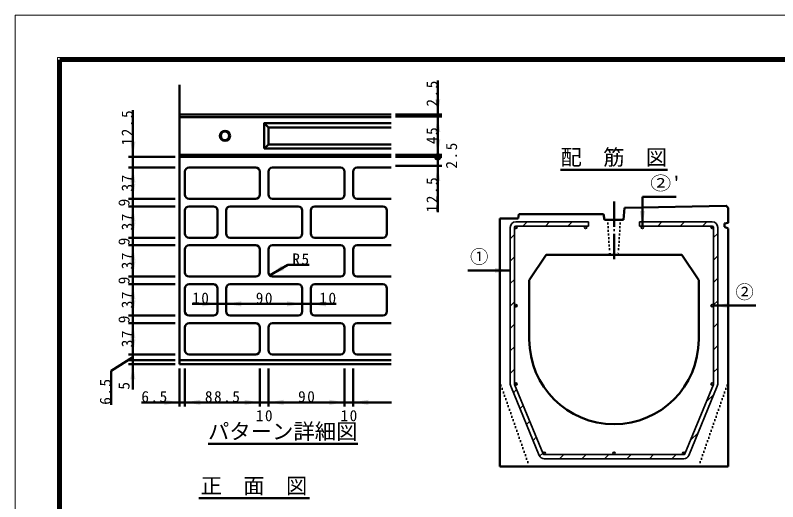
# Model space of a CAD drawing. Units: millimetres, scale not verified, with parts at other scales. Extents: x -2102 to 2102, y -1485 to 1485.
# Drawn here: x -2102 to -302, y 336 to 1485 of the extents above; entities that cross this region are included whole.
import ezdxf
from ezdxf.enums import TextEntityAlignment as Align

# ---------------------------------------------------------------- set-up
doc = ezdxf.new("R2010")
doc.units = ezdxf.units.MM
doc.header["$LTSCALE"] = 5
doc.linetypes.add('DOTTED', pattern=[1.75, 0.25, -1.5])
doc.linetypes.add('LONG_DASHED_DOTTED', pattern=[15.25, 12, -1.5, 0.25, -1.5])
doc.layers.add('0-0_V-nasSTD', color=7, linetype='Continuous', lineweight=35)
doc.layers.add('0-1_0', color=7, linetype='Continuous', lineweight=50)
doc.styles.add('ＭＳ ゴシック', font='')
doc.styles.get('ＭＳ ゴシック').set_extended_font_data('MS Gothic')

msp = doc.modelspace()

# ---------------------------------------------------------------- linework, layer by layer
at = {"layer": '0-0_V-nasSTD', "lineweight": 100}
msp.add_line((-1997.5, 1380), (-1997.5, -1380), dxfattribs=at)
at = {"layer": '0-0_V-nasSTD', "lineweight": 50}
for p, q in [((-1714.642, 660.452), (-1714.642, 1320.452)), ((-621.332, 1055.887), (-621.332, 986.887)), ((-663.332, 1029.887), (-665.832, 1001.887)), ((-913.332, 1014.887), (-914.332, 1004.887)), ((-713.332, 1014.887), (-913.332, 1014.887)), ((-713.332, 1014.887), (-710.832, 1001.887)), ((-958.332, 1004.887), (-914.332, 1004.887)), ((-665.832, 1001.887), (-710.832, 1001.887)), ((-703.332, 1001.887), (-673.332, 1001.887))]:
    msp.add_line(p, q, dxfattribs=at)
at = {"layer": '0-0_V-nasSTD'}
for p, q in [((-920.332, 996.887), (-748.332, 996.887)), ((-903.405, 986.887), (-893.405, 996.887)), ((-850.372, 986.887), (-840.372, 996.887)), ((-797.339, 986.887), (-787.339, 996.887)), ((-748.332, 996.887), (-748.332, 986.887)), ((-628.332, 996.887), (-628.332, 986.887)), ((-628.332, 996.887), (-456.332, 996.887)), ((-628.332, 996.795), (-628.24, 996.887)), ((-628.332, 996.887), (-628.332, 986.887)), ((-585.207, 986.887), (-575.207, 996.887)), ((-532.174, 986.887), (-522.174, 996.887)), ((-479.141, 986.887), (-469.141, 996.887)), ((-933.332, 983.887), (-933.332, 613.478)), ((-923.332, 983.887), (-923.332, 613.469)), ((-923.279, 984.45), (-919.769, 980.94)), ((-920.332, 986.887), (-748.332, 986.887)), ((-755.947, 986.823), (-752.396, 983.273)), ((-628.332, 986.887), (-456.332, 986.887)), ((-621.644, 986.871), (-618.349, 983.576)), ((-458.295, 986.156), (-454.063, 981.925)), ((-453.332, 983.887), (-453.332, 613.469)), ((-443.332, 983.887), (-443.332, 613.473)), ((-933.332, 956.96), (-923.332, 966.96)), ((-453.332, 959.663), (-443.332, 969.663)), ((-933.332, 903.927), (-923.332, 913.927)), ((-453.332, 906.63), (-443.332, 916.63)), ((-933.332, 850.894), (-923.332, 860.894)), ((-453.332, 853.597), (-443.332, 863.597)), ((-453.332, 800.564), (-443.332, 810.564)), ((-933.332, 797.861), (-923.332, 807.861)), ((-922.978, 800.301), (-918.918, 796.241)), ((-457.595, 801.608), (-453.611, 797.625)), ((-453.332, 747.531), (-443.332, 757.531)), ((-933.332, 744.828), (-923.332, 754.828)), ((-453.332, 694.498), (-443.332, 704.498)), ((-933.332, 691.795), (-923.332, 701.795)), ((-933.332, 638.762), (-923.332, 648.762)), ((-453.332, 641.465), (-443.332, 651.465)), ((-923.107, 612.327), (-855.749, 448.744)), ((-923.107, 612.327), (-923.107, 612.327)), ((-922.493, 615.968), (-918.251, 611.726)), ((-520.916, 448.744), (-453.558, 612.327)), ((-456.698, 616.864), (-453.355, 613.521)), ((-453.558, 612.327), (-453.558, 612.327)), ((-932.353, 608.528), (-864.992, 444.937)), ((-932.353, 608.528), (-932.353, 608.528)), ((-925.989, 593.072), (-918.331, 600.73)), ((-511.671, 444.937), (-444.312, 608.523)), ((-444.312, 608.523), (-444.312, 608.523)), ((-470.443, 571.321), (-452.061, 589.703)), ((-910.521, 555.507), (-902.863, 563.165)), ((-895.053, 517.942), (-887.395, 525.6)), ((-879.585, 480.377), (-871.927, 488.035)), ((-507.566, 481.165), (-489.184, 499.547)), ((-863.971, 442.958), (-856.459, 450.47)), ((-855.929, 450.41), (-852.452, 446.933)), ((-688.68, 452.866), (-685.353, 449.539)), ((-525.476, 452.297), (-521.28, 448.1)), ((-864.992, 444.937), (-864.992, 444.937)), ((-855.749, 448.744), (-855.749, 448.744)), ((-855.749, 448.744), (-855.749, 448.744)), ((-852.975, 446.887), (-523.69, 446.887)), ((-852.971, 436.887), (-523.691, 436.887)), ((-817.009, 436.887), (-807.009, 446.887)), ((-763.976, 436.887), (-753.976, 446.887)), ((-710.943, 436.887), (-700.943, 446.887)), ((-657.91, 436.887), (-647.91, 446.887)), ((-604.877, 436.887), (-594.877, 446.887)), ((-551.844, 436.887), (-541.844, 446.887)), ((-520.916, 448.744), (-520.916, 448.744)), ((-520.916, 448.744), (-520.916, 448.744)), ((-511.671, 444.937), (-511.671, 444.937))]:
    msp.add_line(p, q, dxfattribs=at)
at = {"layer": '0-0_V-nasSTD', "lineweight": 18}
for points in [[(-2102.5, -1485), (-2102.5, 1485), (2102.5, 1485), (2102.5, -1485)], [(-2002.5, -1385), (-2002.5, 1385), (2002.5, 1385), (2002.5, -1385)]]:
    msp.add_lwpolyline(points, close=True, dxfattribs=at)
at = {"layer": '0-0_V-nasSTD', "lineweight": 100}
msp.add_lwpolyline([(1997.5, -1380), (1997.5, 1380), (-1997.5, 1380)], dxfattribs=at)
at = {"layer": '0-0_V-nasSTD'}
for centre in [(-920.332, 983.887), (-755.332, 983.887), (-621.332, 983.887), (-456.332, 983.887), (-920.332, 798.887), (-456.332, 798.887), (-920.332, 613.887), (-456.332, 613.887), (-852.975, 449.887), (-688.332, 449.887), (-523.69, 449.887)]:
    msp.add_circle(centre, 3, dxfattribs=at)
for centre, radius, start, end in [((-920.332, 983.887), 13, 90, 180), ((-456.332, 983.887), 13, 0, 90), ((-920.332, 983.887), 3, 90, 180), ((-920.332, 983.887), 3, 90, 180), ((-920.332, 983.887), 3, 90, 180), ((-456.332, 983.887), 3, 0, 90), ((-456.332, 983.887), 3, 0, 90), ((-456.332, 983.887), 3, 0, 90), ((-920.332, 613.478), 13, 180, 202.38013), ((-920.332, 613.469), 3, 180, 202.38013), ((-920.332, 613.469), 3, 180, 202.38013), ((-456.332, 613.469), 3, 337.61987, 0), ((-456.332, 613.469), 3, 337.61987, 0), ((-456.332, 613.473), 13, 337.61987, 0), ((-852.971, 449.887), 13, 202.38013, 270), ((-852.975, 449.887), 3, 202.38013, 270), ((-852.975, 449.887), 3, 202.38013, 270), ((-852.975, 449.887), 3, 202.38053, 270.00103), ((-523.691, 449.887), 13, 270, 337.61987), ((-523.69, 449.887), 3, 270, 337.61987), ((-523.69, 449.887), 3, 270, 337.61987), ((-523.69, 449.887), 3, 269.99901, 337.61947)]:
    msp.add_arc(centre, radius, start, end, dxfattribs=at)
for points in [[(-1110.642, 1286.452), (-1104.642, 1250.452), (-1098.642, 1286.452)], [(-1110.642, 1209.452), (-1104.642, 1245.452), (-1098.642, 1209.452)], [(-1110.642, 1191.452), (-1104.642, 1155.452), (-1098.642, 1191.452)], [(-1830.642, 1186.452), (-1824.642, 1150.452), (-1818.642, 1186.452)], [(-1830.642, 1089.452), (-1824.642, 1125.452), (-1818.642, 1089.452)], [(-1110.642, 1093.452), (-1104.642, 1129.452), (-1098.642, 1093.452)], [(-1830.642, 1087.452), (-1824.642, 1051.452), (-1818.642, 1087.452)], [(-1830.642, 997.452), (-1824.642, 1033.452), (-1818.642, 997.452)], [(-627.332, 1022.887), (-621.332, 986.887), (-615.332, 1022.887)], [(-1830.642, 995.452), (-1824.642, 959.452), (-1818.642, 995.452)], [(-1830.642, 905.452), (-1824.642, 941.452), (-1818.642, 905.452)], [(-1830.642, 903.452), (-1824.642, 867.452), (-1818.642, 903.452)], [(-1501.713, 870.38), (-1473.536, 893.577), (-1467.536, 883.184)], [(-969.332, 876.134), (-969.332, 888.134), (-933.332, 882.134)], [(-1830.642, 813.452), (-1824.642, 849.452), (-1818.642, 813.452)], [(-1830.642, 811.452), (-1824.642, 775.452), (-1818.642, 811.452)], [(-1660.642, 797.193), (-1660.642, 809.193), (-1624.642, 803.193)], [(-1604.642, 803.193), (-1568.642, 797.193), (-1568.642, 809.193)], [(-1460.642, 797.193), (-1460.642, 809.193), (-1424.642, 803.193)], [(-1404.642, 803.193), (-1368.642, 797.193), (-1368.642, 809.193)], [(-453.332, 798.887), (-417.332, 792.887), (-417.332, 804.887)], [(-1830.642, 721.452), (-1824.642, 757.452), (-1818.642, 721.452)], [(-1830.642, 719.452), (-1824.642, 683.452), (-1818.642, 719.452)], [(-1830.642, 624.452), (-1824.642, 660.452), (-1818.642, 624.452)], [(-1750.642, 564.452), (-1750.642, 576.452), (-1714.642, 570.452)], [(-1701.642, 570.452), (-1665.642, 564.452), (-1665.642, 576.452)], [(-1560.642, 564.452), (-1560.642, 576.452), (-1524.642, 570.452)], [(-1504.642, 570.452), (-1468.642, 564.452), (-1468.642, 576.452)], [(-1360.642, 564.452), (-1360.642, 576.452), (-1324.642, 570.452)], [(-1304.642, 570.452), (-1268.642, 564.452), (-1268.642, 576.452)]]:
    msp.add_solid(points, dxfattribs=at)
at = {"layer": '0-1_0'}
for p, q in [((-1104.642, 1330.452), (-1104.642, 1250.452)), ((-1824.642, 1260.452), (-1824.642, 1150.452)), ((-1214.642, 1250.452), (-1714.642, 1250.452)), ((-1214.642, 1244.452), (-1714.642, 1244.452)), ((-1204.642, 1250.452), (-1094.642, 1250.452)), ((-1204.642, 1245.452), (-1094.642, 1245.452)), ((-1104.642, 1250.452), (-1104.642, 1244.452)), ((-1104.642, 1155.452), (-1104.642, 1245.452)), ((-1514.642, 1169.952), (-1514.642, 1229.952)), ((-1504.642, 1179.952), (-1504.642, 1219.952)), ((-1214.642, 1219.952), (-1504.642, 1219.952)), ((-1504.642, 1179.952), (-1514.642, 1169.952)), ((-1504.642, 1179.952), (-1214.642, 1179.952)), ((-1214.642, 1155.452), (-1714.642, 1155.452)), ((-1214.642, 1169.952), (-1514.642, 1169.952)), ((-1204.642, 1155.452), (-1094.642, 1155.452)), ((-1104.642, 1155.452), (-1104.642, 1150.452)), ((-1724.642, 1150.452), (-1834.642, 1150.452)), ((-1824.642, 1125.452), (-1824.642, 1150.452)), ((-1714.642, 1150.452), (-1214.642, 1150.452)), ((-1204.642, 1150.452), (-1094.642, 1150.452)), ((-1204.642, 1150.452), (-1094.642, 1150.452)), ((-1104.642, 1129.452), (-1104.642, 1150.452)), ((-1724.642, 1125.452), (-1834.642, 1125.452)), ((-1824.642, 1051.452), (-1824.642, 1125.452)), ((-1691.642, 1125.452), (-1534.642, 1125.452)), ((-1494.642, 1125.452), (-1334.642, 1125.452)), ((-1294.642, 1125.452), (-1214.642, 1125.452)), ((-1204.642, 1129.452), (-1094.642, 1129.452)), ((-1104.642, 1019.452), (-1104.642, 1129.452)), ((-814.736, 1119.887), (-561.929, 1119.887)), ((-1701.642, 1061.452), (-1701.642, 1115.452)), ((-1524.642, 1115.452), (-1524.642, 1061.452)), ((-1504.642, 1061.452), (-1504.642, 1115.452)), ((-1324.642, 1115.452), (-1324.642, 1061.452)), ((-1304.642, 1061.452), (-1304.642, 1115.452)), ((-1724.642, 1051.452), (-1834.642, 1051.452)), ((-1824.642, 1033.452), (-1824.642, 1051.452)), ((-1534.642, 1051.452), (-1691.642, 1051.452)), ((-1334.642, 1051.452), (-1494.642, 1051.452)), ((-1214.642, 1051.452), (-1294.642, 1051.452)), ((-621.332, 1055.887), (-541.332, 1055.887)), ((-1724.642, 1033.452), (-1834.642, 1033.452)), ((-1824.642, 959.452), (-1824.642, 1033.452)), ((-1634.642, 1033.452), (-1691.642, 1033.452)), ((-1434.642, 1033.452), (-1594.642, 1033.452)), ((-1234.642, 1033.452), (-1394.642, 1033.452)), ((-418.332, 1029.887), (-418.332, 994.902)), ((-1701.642, 1023.452), (-1701.642, 969.452)), ((-1624.642, 969.452), (-1624.642, 1023.452)), ((-1604.642, 1023.452), (-1604.642, 969.452)), ((-1424.642, 969.452), (-1424.642, 1023.452)), ((-1404.642, 1023.452), (-1404.642, 969.452)), ((-1224.642, 969.452), (-1224.642, 1023.452)), ((-958.332, 418.887), (-958.332, 1004.887)), ((-427.332, 992.887), (-418.332, 994.902)), ((-427.332, 984.887), (-427.332, 992.887)), ((-427.332, 984.887), (-418.332, 981.528)), ((-418.332, 418.887), (-418.332, 981.528)), ((-1724.642, 959.452), (-1834.642, 959.452)), ((-1724.642, 959.452), (-1834.642, 959.452)), ((-1824.642, 941.452), (-1824.642, 959.452)), ((-1691.642, 959.452), (-1634.642, 959.452)), ((-1594.642, 959.452), (-1434.642, 959.452)), ((-1394.642, 959.452), (-1234.642, 959.452)), ((-1724.642, 941.452), (-1834.642, 941.452)), ((-1824.642, 867.452), (-1824.642, 941.452)), ((-1534.642, 941.452), (-1691.642, 941.452)), ((-1334.642, 941.452), (-1494.642, 941.452)), ((-1214.642, 941.452), (-1294.642, 941.452)), ((-1701.642, 931.452), (-1701.642, 877.452)), ((-1524.642, 877.452), (-1524.642, 931.452)), ((-1504.642, 931.452), (-1504.642, 877.452)), ((-1324.642, 877.452), (-1324.642, 931.452)), ((-1304.642, 931.452), (-1304.642, 877.452)), ((-848.332, 918.887), (-888.332, 858.887)), ((-848.332, 918.887), (-528.332, 918.887)), ((-528.332, 918.887), (-488.332, 858.887)), ((-1458.412, 895.38), (-1501.713, 870.38)), ((-1408.412, 895.38), (-1458.412, 895.38)), ((-1724.642, 867.452), (-1834.642, 867.452)), ((-1724.642, 867.452), (-1834.642, 867.452)), ((-1824.642, 849.452), (-1824.642, 867.452)), ((-1691.642, 867.452), (-1534.642, 867.452)), ((-1494.642, 867.452), (-1334.642, 867.452)), ((-1294.642, 867.452), (-1214.642, 867.452)), ((-1033.332, 882.134), (-933.332, 882.134)), ((-1724.642, 849.452), (-1834.642, 849.452)), ((-1824.642, 775.452), (-1824.642, 849.452)), ((-1634.642, 849.452), (-1691.642, 849.452)), ((-1434.642, 849.452), (-1594.642, 849.452)), ((-1234.642, 849.452), (-1394.642, 849.452)), ((-888.332, 858.887), (-888.332, 718.887)), ((-488.332, 858.887), (-488.332, 718.887)), ((-1701.642, 839.452), (-1701.642, 785.452)), ((-1624.642, 785.452), (-1624.642, 839.452)), ((-1604.642, 839.452), (-1604.642, 785.452)), ((-1424.642, 785.452), (-1424.642, 839.452)), ((-1404.642, 839.452), (-1404.642, 785.452)), ((-1224.642, 785.452), (-1224.642, 839.452)), ((-1684.642, 803.193), (-1624.642, 803.193)), ((-1624.642, 803.193), (-1604.642, 803.193)), ((-1604.642, 803.193), (-1424.642, 803.193)), ((-1424.642, 803.193), (-1404.642, 803.193)), ((-1344.642, 803.193), (-1404.642, 803.193)), ((-353.332, 798.887), (-453.332, 798.887)), ((-1724.642, 775.452), (-1834.642, 775.452)), ((-1724.642, 775.452), (-1834.642, 775.452)), ((-1824.642, 757.452), (-1824.642, 775.452)), ((-1691.642, 775.452), (-1634.642, 775.452)), ((-1594.642, 775.452), (-1434.642, 775.452)), ((-1394.642, 775.452), (-1234.642, 775.452)), ((-1724.642, 757.452), (-1834.642, 757.452)), ((-1534.642, 757.452), (-1691.642, 757.452)), ((-1334.642, 757.452), (-1494.642, 757.452)), ((-1214.642, 757.452), (-1294.642, 757.452)), ((-1701.642, 747.452), (-1701.642, 693.452)), ((-1524.642, 693.452), (-1524.642, 747.452)), ((-1504.642, 747.452), (-1504.642, 693.452)), ((-1324.642, 693.452), (-1324.642, 747.452)), ((-1304.642, 747.452), (-1304.642, 693.452)), ((-1876.178, 644.735), (-1824.642, 676.952)), ((-1724.642, 683.452), (-1834.642, 683.452)), ((-1724.642, 670.452), (-1834.642, 670.452)), ((-1824.642, 660.452), (-1824.642, 670.452)), ((-1714.642, 670.452), (-1214.642, 670.452)), ((-1691.642, 683.452), (-1534.642, 683.452)), ((-1494.642, 683.452), (-1334.642, 683.452)), ((-1294.642, 683.452), (-1214.642, 683.452)), ((-1724.642, 660.452), (-1834.642, 660.452)), ((-1824.642, 600.452), (-1824.642, 660.452)), ((-1714.642, 660.452), (-1214.642, 660.452)), ((-1714.642, 650.452), (-1714.642, 560.452)), ((-1701.642, 650.452), (-1701.642, 560.452)), ((-1524.642, 650.452), (-1524.642, 560.452)), ((-1504.642, 650.452), (-1504.642, 560.452)), ((-1324.642, 650.452), (-1324.642, 560.452)), ((-1304.642, 650.452), (-1304.642, 560.452)), ((-1876.178, 564.735), (-1876.178, 644.735)), ((-1804.642, 570.452), (-1714.642, 570.452)), ((-1714.642, 570.452), (-1701.642, 570.452)), ((-1701.642, 570.452), (-1524.642, 570.452)), ((-1524.642, 570.452), (-1504.642, 570.452)), ((-1504.642, 570.452), (-1324.642, 570.452)), ((-1324.642, 570.452), (-1304.642, 570.452)), ((-1304.642, 570.452), (-1213.642, 570.452)), ((-1647.26, 472.311), (-1293.25, 472.311)), ((-958.332, 418.887), (-418.332, 418.887)), ((-1668.736, 343.887), (-1407.929, 343.887))]:
    msp.add_line(p, q, dxfattribs=at)
at = {"layer": '0-1_0', "linetype": 'LONG_DASHED_DOTTED'}
msp.add_line((-688.332, 1044.887), (-688.332, 903.887), dxfattribs=at)
at = {"layer": '0-1_0', "linetype": 'DOTTED'}
for p, q in [((-703.332, 1001.887), (-698.332, 918.887)), ((-673.332, 1001.887), (-678.332, 918.887)), ((-958.332, 618.887), (-888.332, 418.887)), ((-418.332, 618.887), (-488.332, 418.887))]:
    msp.add_line(p, q, dxfattribs=at)
at = {"layer": '0-1_0'}
for points in [[(-1504.642, 1219.952), (-1514.642, 1229.952), (-1214.642, 1229.952)], [(-663.332, 1029.887), (-423.332, 1034.887), (-418.332, 1029.887)], [(-1824.642, 670.452), (-1824.642, 683.452), (-1824.642, 757.452)]]:
    msp.add_lwpolyline(points, dxfattribs=at)
for radius in [12, 10]:
    msp.add_circle((-1607.242, 1199.952), radius, dxfattribs=at)
for centre, radius, start, end in [((-1104.642, 1150.452), 6.25, 90, 270), ((-1104.642, 1150.452), 6.25, 270, 90), ((-1691.642, 1115.452), 10, 90, 180), ((-1534.642, 1115.452), 10, 0, 90), ((-1494.642, 1115.452), 10, 90, 180), ((-1334.642, 1115.452), 10, 0, 90), ((-1294.642, 1115.452), 10, 90, 180), ((-1691.642, 1061.452), 10, 180, 270), ((-1534.642, 1061.452), 10, 270, 0), ((-1494.642, 1061.452), 10, 180, 270), ((-1334.642, 1061.452), 10, 270, 0), ((-1294.642, 1061.452), 10, 180, 270), ((-1691.642, 1023.452), 10, 90, 180), ((-1634.642, 1023.452), 10, 0, 90), ((-1594.642, 1023.452), 10, 90, 180), ((-1434.642, 1023.452), 10, 0, 90), ((-1394.642, 1023.452), 10, 90, 180), ((-1234.642, 1023.452), 10, 0, 90), ((-1691.642, 969.452), 10, 180, 270), ((-1634.642, 969.452), 10, 270, 0), ((-1594.642, 969.452), 10, 180, 270), ((-1434.642, 969.452), 10, 270, 0), ((-1394.642, 969.452), 10, 180, 270), ((-1234.642, 969.452), 10, 270, 0), ((-1691.642, 931.452), 10, 90, 180), ((-1534.642, 931.452), 10, 0, 90), ((-1494.642, 931.452), 10, 90, 180), ((-1334.642, 931.452), 10, 0, 90), ((-1294.642, 931.452), 10, 90, 180), ((-1691.642, 877.452), 10, 180, 270), ((-1534.642, 877.452), 10, 270, 0), ((-1494.642, 877.452), 10, 180, 270), ((-1334.642, 877.452), 10, 270, 0), ((-1294.642, 877.452), 10, 180, 270), ((-1691.642, 839.452), 10, 90, 180), ((-1634.642, 839.452), 10, 0, 90), ((-1594.642, 839.452), 10, 90, 180), ((-1434.642, 839.452), 10, 0, 90), ((-1394.642, 839.452), 10, 90, 180), ((-1234.642, 839.452), 10, 0, 90), ((-1691.642, 785.452), 10, 180, 270), ((-1634.642, 785.452), 10, 270, 0), ((-1594.642, 785.452), 10, 180, 270), ((-1434.642, 785.452), 10, 270, 0), ((-1394.642, 785.452), 10, 180, 270), ((-1234.642, 785.452), 10, 270, 0), ((-1691.642, 747.452), 10, 90, 180), ((-1534.642, 747.452), 10, 0, 90), ((-1494.642, 747.452), 10, 90, 180), ((-1334.642, 747.452), 10, 0, 90), ((-1294.642, 747.452), 10, 90, 180), ((-688.332, 718.887), 200, 180, 270), ((-688.332, 718.887), 200, 270, 0), ((-1691.642, 693.452), 10, 180, 270), ((-1534.642, 693.452), 10, 270, 0), ((-1494.642, 693.452), 10, 180, 270), ((-1334.642, 693.452), 10, 270, 0), ((-1294.642, 693.452), 10, 180, 270)]:
    msp.add_arc(centre, radius, start, end, dxfattribs=at)

# ---------------------------------------------------------------- texts
at = {"layer": '0-0_V-nasSTD', "style": 'ＭＳ ゴシック'}
for s, height, p in [('配\u3000筋\u3000図', 36.95, (-814.736, 1119.887)), ('①', 31.67, (-1028.332, 889.134)), ('②', 31.67, (-401.532, 805.887)), ('パターン詳細図', 36.95, (-1647.26, 472.311)), ('正\u3000面\u3000図', 36.95, (-1664.736, 343.887))]:
    msp.add_text(s, height=height, dxfattribs=at).set_placement(p, align=Align.BOTTOM_LEFT)
at = {"layer": '0-0_V-nasSTD', "style": 'ＭＳ ゴシック', "width": 1.15}
msp.add_text("②'", height=31.67, dxfattribs=at).set_placement((-602.932, 1062.887), align=Align.BOTTOM_LEFT)
at = {"layer": '0-0_V-nasSTD', "style": 'ＭＳ ゴシック'}
for s, p in [('9', (-1824.642, 1033.452)), ('9', (-1824.642, 941.452)), ('9', (-1824.642, 849.452)), ('9', (-1824.642, 757.452)), ('5', (-1824.642, 600.452))]:
    msp.add_text(s, height=26.39, rotation=90, dxfattribs=at).set_placement(p, align=Align.BOTTOM_LEFT)
at = {"layer": '0-0_V-nasSTD', "char_height": 26.39, "attachment_point": 7, "rotation": 90, "style": 'ＭＳ ゴシック'}
for s, insert in [('\\T1.2;2.5', (-1104.642, 1269.252)), ('\\T1.2;12.5', (-1824.642, 1177.652)), ('\\T1.2;45', (-1104.642, 1180.652)), ('\\T1.2;2.5', (-1058.646, 1122.764)), ('\\T1.2;37', (-1824.642, 1068.652)), ('\\T1.2;12.5', (-1104.642, 1019.452)), ('\\T1.2;37', (-1824.642, 976.652)), ('\\T1.2;37', (-1824.642, 884.652)), ('\\T1.2;37', (-1824.642, 792.652)), ('\\T1.2;37', (-1824.642, 700.652)), ('\\T1.2;6.5', (-1876.178, 564.735))]:
    msp.add_mtext(s, dxfattribs=dict(at, insert=insert))
at = {"layer": '0-0_V-nasSTD', "char_height": 26.39, "attachment_point": 7, "style": 'ＭＳ ゴシック'}
for s, insert in [('\\T1.2;R5', (-1448.012, 895.38)), ('\\T1.2;10', (-1684.642, 803.193)), ('\\T1.2;90', (-1534.442, 803.193)), ('\\T1.2;10', (-1384.242, 803.193)), ('\\T1.2;6.5', (-1804.642, 570.452)), ('\\T1.2;88.5', (-1654.542, 570.452)), ('\\T1.2;90', (-1434.442, 570.452)), ('\\T1.2;10', (-1534.297, 525.452)), ('\\T1.2;10', (-1334.297, 525.452))]:
    msp.add_mtext(s, dxfattribs=dict(at, insert=insert))

doc.saveas('drawing.dxf')
